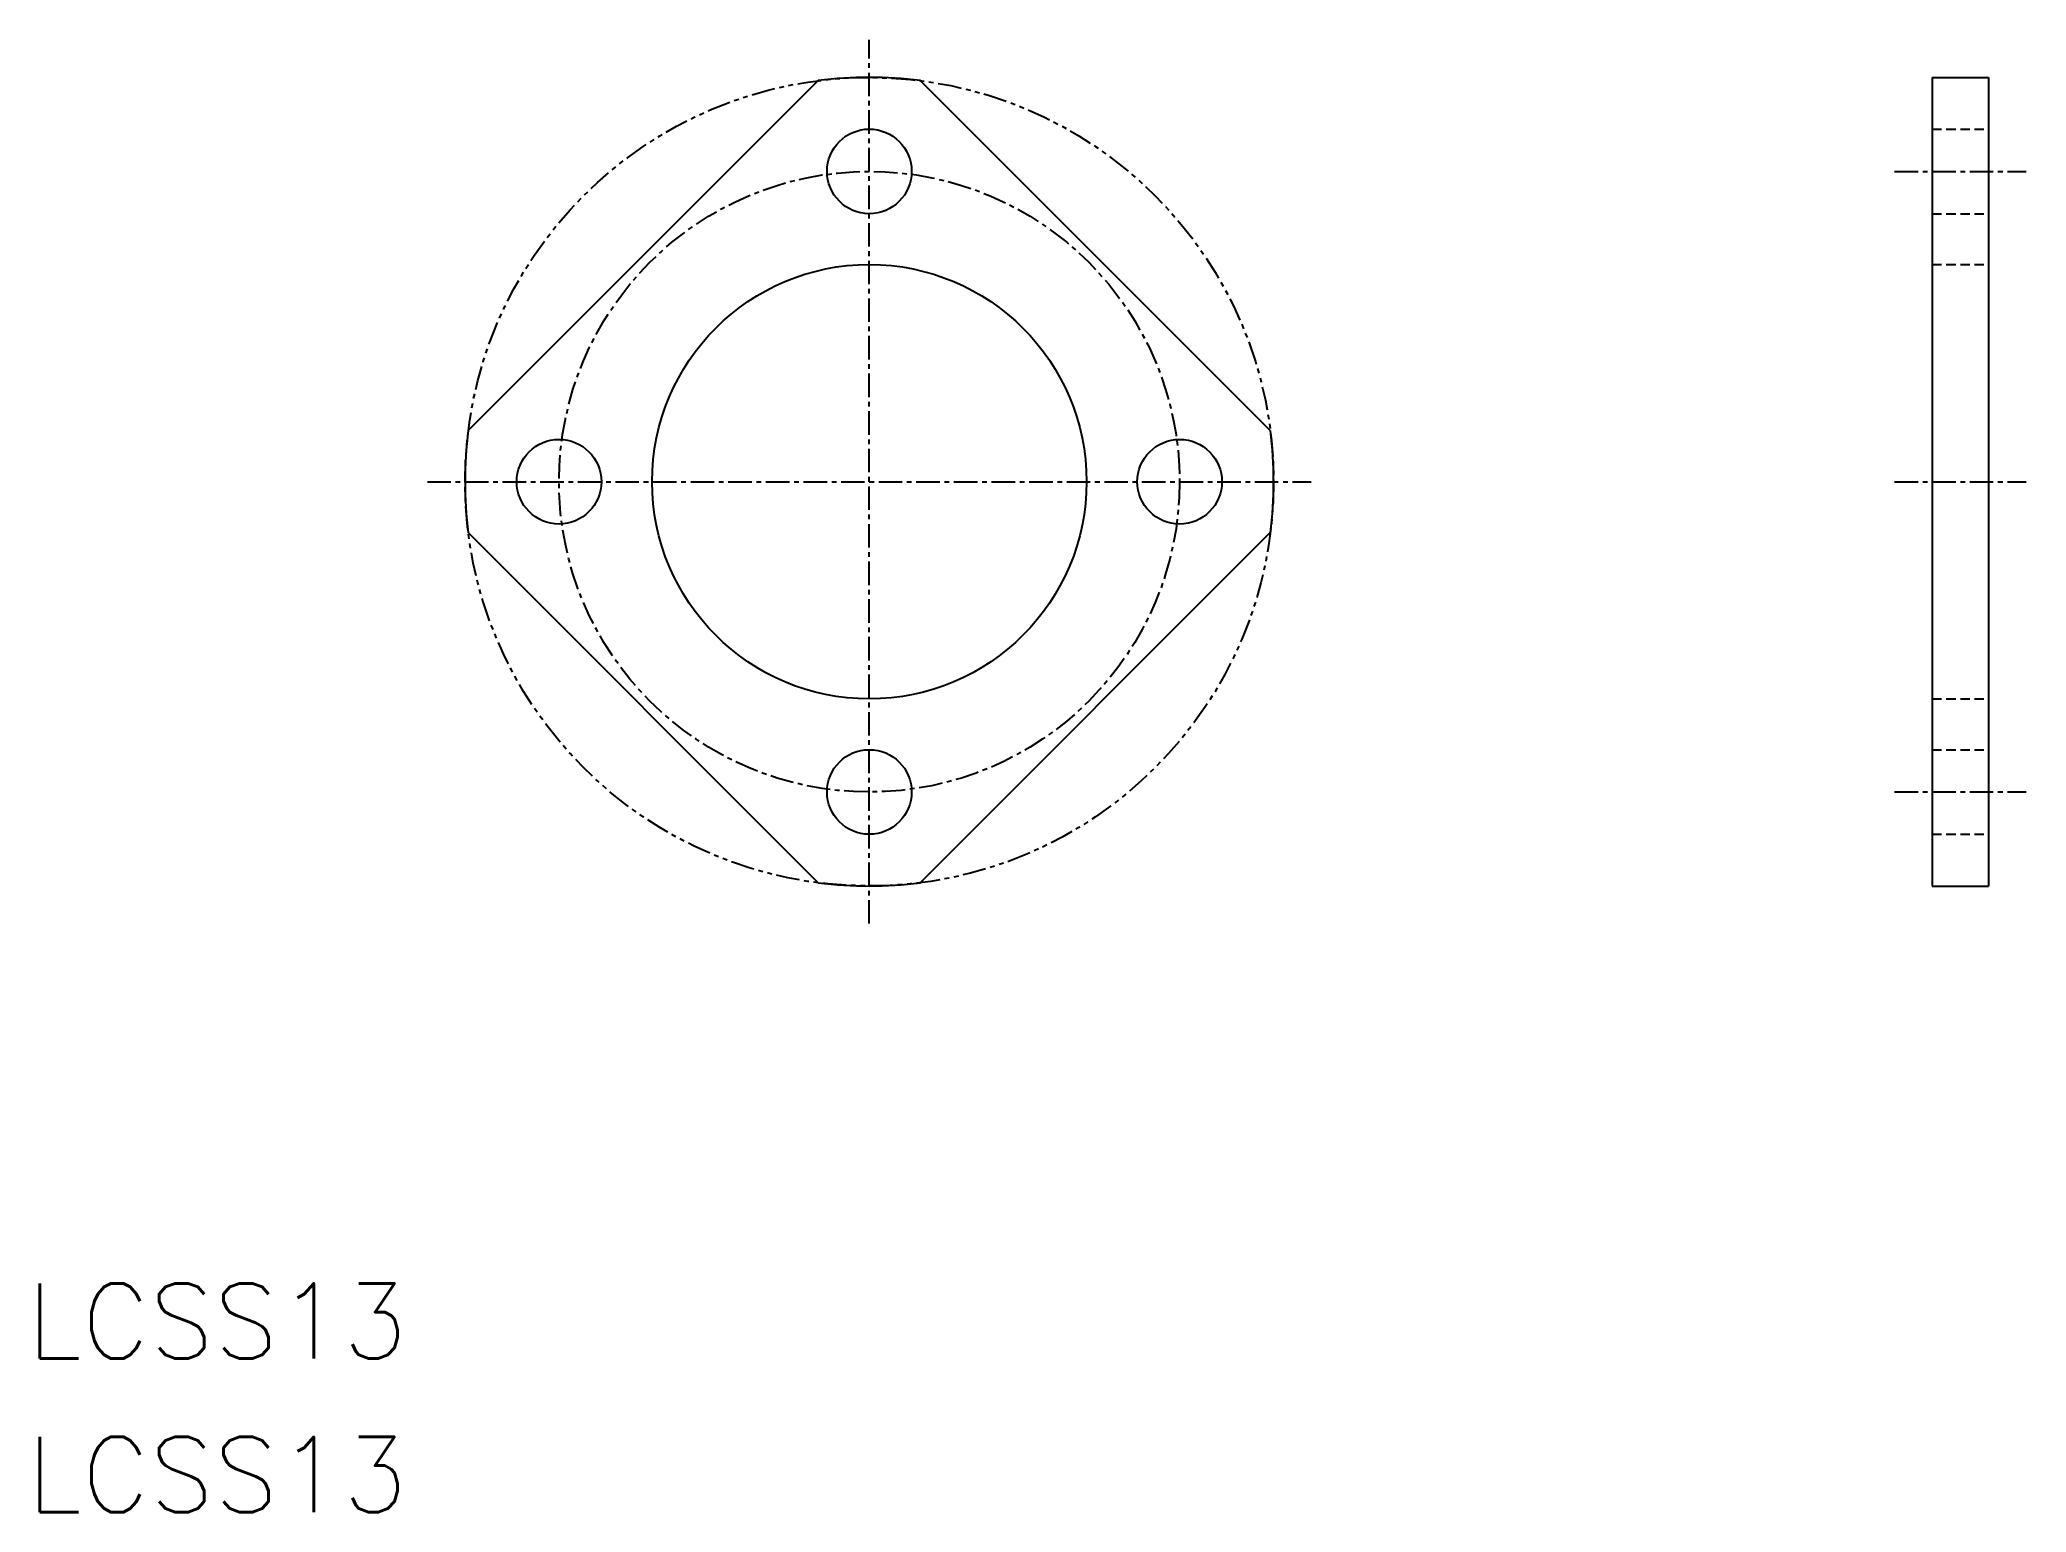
# Model space of a CAD drawing. Extents: x 360 to 466, y 215 to 293.
import ezdxf

# ---------------------------------------------------------------- set-up
doc = ezdxf.new("R2010")
doc.units = 0
for name, pattern in [('CENTER', [2, 1.25, -0.25, 0.25, -0.25]), ('DASHED', [0.75, 0.5, -0.25]), ('PHANTOM', [2.5, 1.25, -0.25, 0.25, -0.25, 0.25, -0.25])]:
    doc.linetypes.add(name, pattern=pattern)
doc.layers.get('0').update_dxf_attribs({"linetype": 'CONTINUOUS'})
doc.layers.add('CENTER', color=1, linetype='CENTER')
doc.styles.get("Standard").update_dxf_attribs({"font": 'txt.shx', "bigfont": 'bigfont.shx'})

msp = doc.modelspace()

# ---------------------------------------------------------------- linework, layer by layer
at = {"color": 7, "linetype": 'CONTINUOUS'}
for p, q in [((401.51, 290.98), (382.9, 272.37)), ((425.55, 272.37), (406.94, 290.98)), ((460.75, 291.15), (463.75, 291.15)), ((460.75, 291.15), (460.75, 248.15)), ((463.75, 291.15), (463.75, 248.15)), ((382.9, 266.94), (401.51, 248.32)), ((425.55, 266.94), (406.94, 248.32)), ((460.75, 248.15), (463.75, 248.15))]:
    msp.add_line(p, q, dxfattribs=at)
at = {"color": 3, "linetype": 'DASHED'}
for p, q in [((460.75, 288.4), (463.75, 288.4)), ((460.75, 283.9), (463.75, 283.9)), ((460.75, 281.2), (463.75, 281.2)), ((460.75, 258.1), (463.75, 258.1)), ((460.75, 255.4), (463.75, 255.4)), ((460.75, 250.9), (463.75, 250.9))]:
    msp.add_line(p, q, dxfattribs=at)
at = {"color": 3, "linetype": 'PHANTOM'}
msp.add_circle((404.23, 269.65), 21.5, dxfattribs=at)
at = {"color": 7, "linetype": 'CONTINUOUS'}
for centre, radius in [((404.23, 286.15), 2.25), ((404.23, 269.65), 11.55), ((387.73, 269.65), 2.25), ((420.73, 269.65), 2.25), ((404.23, 253.15), 2.25)]:
    msp.add_circle(centre, radius, dxfattribs=at)
for start, end in [(82.7492, 97.2508), (172.7492, 187.2508), (352.7492, 7.2508), (262.7492, 277.2508)]:
    msp.add_arc((404.23, 269.65), 21.5, start, end, dxfattribs=at)
at = {"layer": 'CENTER', "color": 1, "linetype": 'CENTER'}
for p, q in [((404.23, 246.15), (404.23, 293.15)), ((458.75, 286.15), (465.75, 286.15)), ((380.73, 269.65), (427.73, 269.65)), ((458.75, 269.65), (465.75, 269.65)), ((458.75, 253.15), (465.75, 253.15))]:
    msp.add_line(p, q, dxfattribs=at)
msp.add_circle((404.23, 269.65), 16.5, dxfattribs=at)

# ---------------------------------------------------------------- texts
at = {"color": 7, "linetype": 'CONTINUOUS'}
for p in [(359.43, 223.02), (359.43, 214.85)]:
    msp.add_text('LCSS13', height=4, dxfattribs=at).set_placement(p)

doc.saveas('drawing.dxf')
